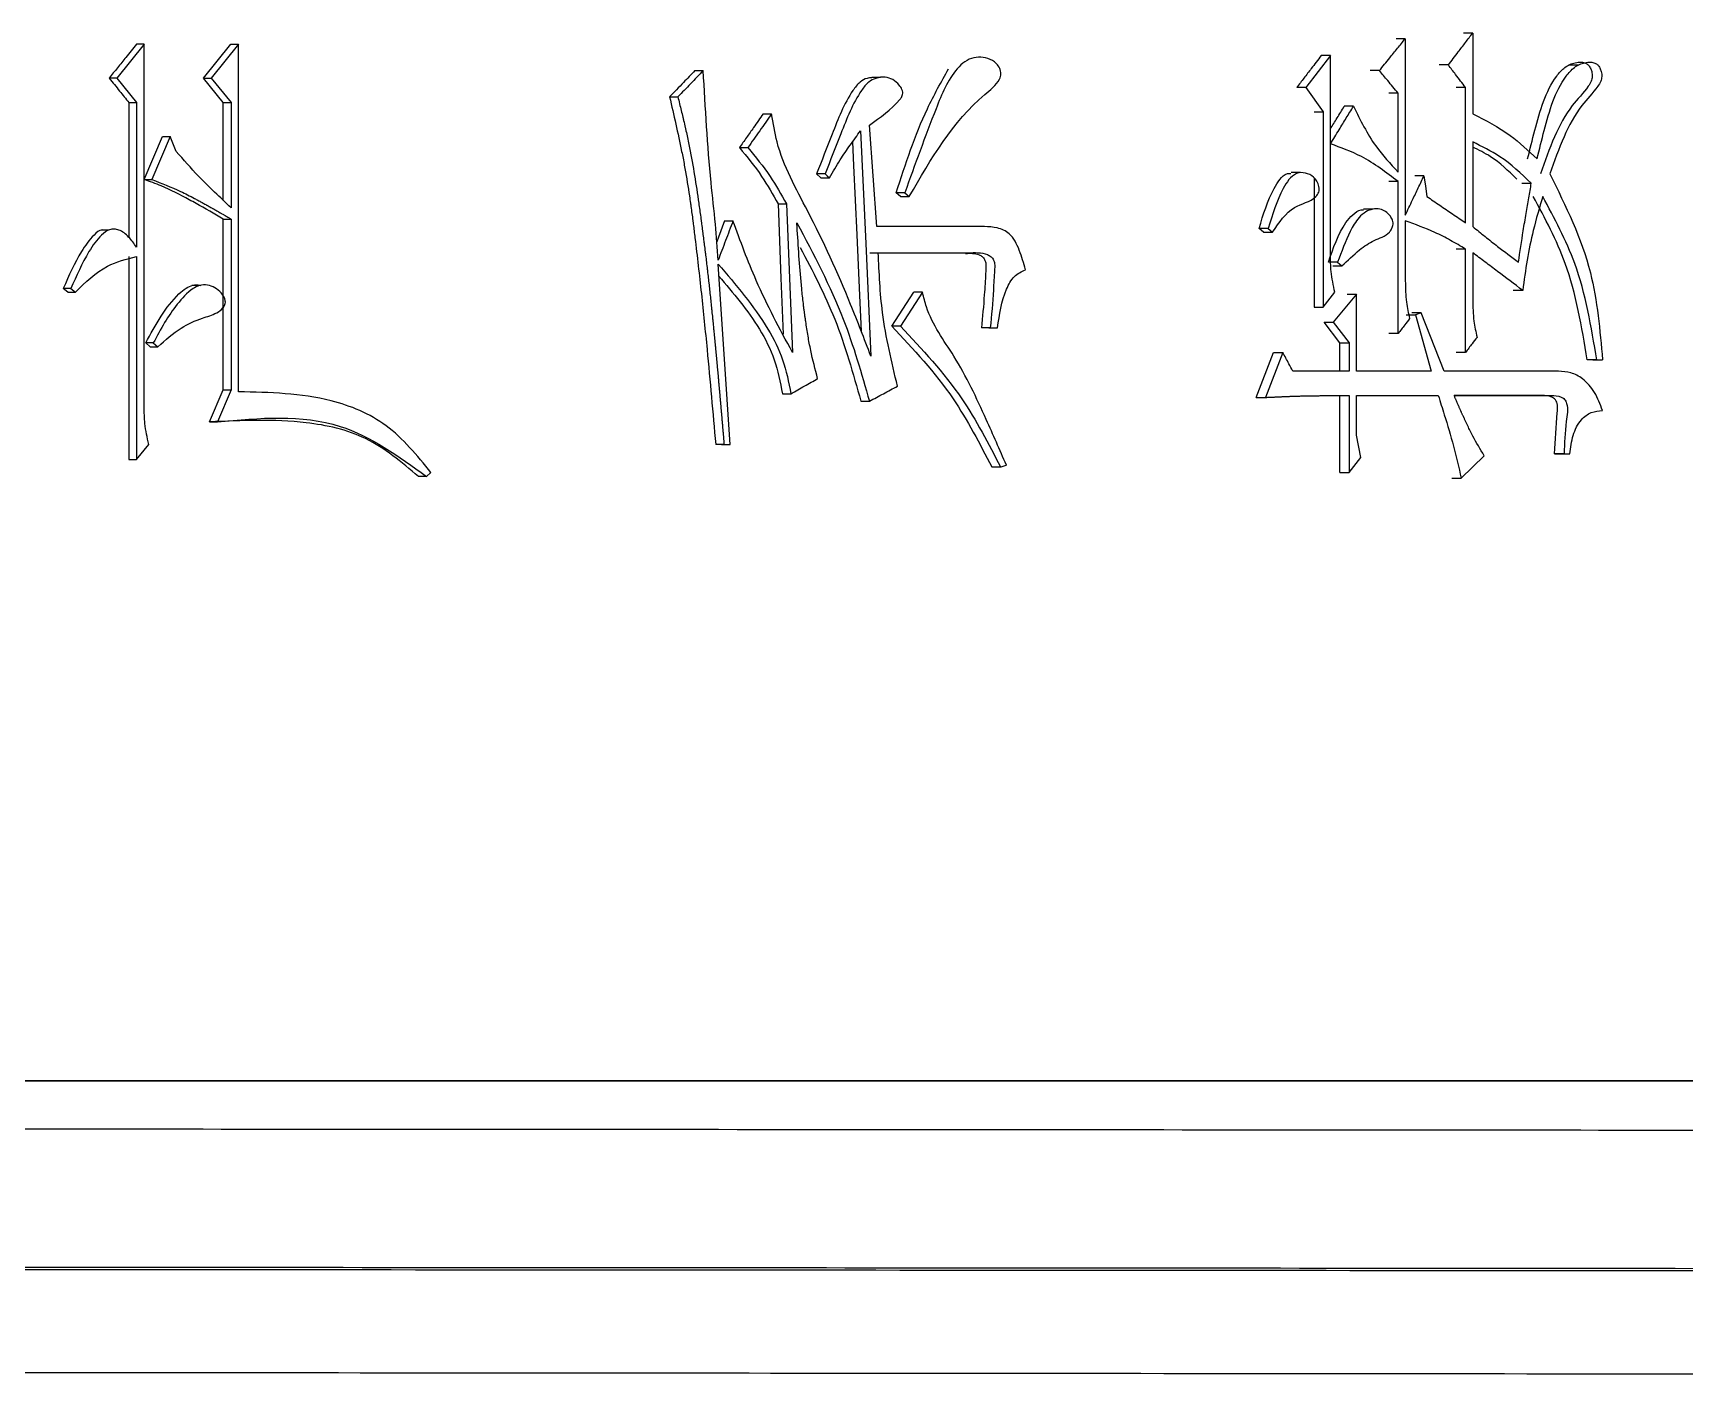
# Model space of a CAD drawing. Header units: millimetres. Extents: x 2687 to 4367, y 1046 to 2234.
# Drawn here: x 3466.43 to 3475.95, y 1370.34 to 1378.14 of the extents above; entities that cross this region are included whole.
import ezdxf

# ---------------------------------------------------------------- set-up
doc = ezdxf.new("R2010")
doc.units = ezdxf.units.MM

msp = doc.modelspace()

# ---------------------------------------------------------------- linework, layer by layer
at = {"color": 7, "linetype": 'Continuous', "lineweight": 25}
for p, q in [((3474.3343, 1378.1059), (3474.2809, 1378.1059)), ((3474.3343, 1378.1059), (3474.3343, 1377.0891)), ((3474.7226, 1378.1384), (3474.6688, 1378.1384)), ((3474.7226, 1378.1384), (3474.7226, 1377.6732)), ((3467.0702, 1378.0734), (3466.9118, 1377.8787)), ((3467.0702, 1378.0734), (3467.0262, 1378.0734)), ((3467.0702, 1375.9857), (3467.0702, 1378.0734)), ((3467.4121, 1377.8787), (3467.5697, 1378.0734)), ((3467.6143, 1378.0734), (3467.4566, 1377.8787)), ((3467.5697, 1378.0734), (3467.6143, 1378.0734)), ((3467.6144, 1376.0722), (3467.6143, 1378.0734)), ((3473.903, 1378.0086), (3473.7616, 1377.8247)), ((3473.903, 1378.0086), (3473.8501, 1378.0086)), ((3473.903, 1377.5002), (3473.903, 1378.0086)), ((3470.2422, 1377.922), (3470.2904, 1377.922)), ((3474.1852, 1377.922), (3474.132, 1377.922)), ((3474.5824, 1377.9545), (3474.5287, 1377.9545)), ((3475.3304, 1377.9533), (3475.2754, 1377.9533)), ((3466.9118, 1377.8787), (3466.868, 1377.8787)), ((3466.9118, 1377.8787), (3467.0262, 1377.7381)), ((3467.4121, 1377.8787), (3467.4566, 1377.8787)), ((3467.5259, 1377.7381), (3467.4121, 1377.8787)), ((3467.4566, 1377.8787), (3467.5705, 1377.7381)), ((3471.3115, 1377.8833), (3471.2617, 1377.8833)), ((3473.7616, 1377.8247), (3473.7089, 1377.8247)), ((3473.7616, 1377.8247), (3473.8614, 1377.6841)), ((3474.6814, 1377.8247), (3474.6276, 1377.8247)), ((3474.6814, 1377.0458), (3474.6814, 1377.8247)), ((3466.9823, 1377.7381), (3467.0262, 1377.7381)), ((3466.9823, 1377.7381), (3466.9823, 1376.9614)), ((3467.0262, 1377.7381), (3467.0262, 1376.9052)), ((3467.5259, 1377.7381), (3467.5705, 1377.7381)), ((3467.5259, 1377.1749), (3467.5259, 1377.7381)), ((3467.5705, 1377.7381), (3467.5705, 1377.1323)), ((3470.0964, 1377.7706), (3470.1444, 1377.7706)), ((3474.0359, 1377.7165), (3473.9829, 1377.7165)), ((3474.2929, 1377.7922), (3474.2396, 1377.7922)), ((3474.2929, 1377.3379), (3474.2929, 1377.7922)), ((3470.6358, 1377.6732), (3470.6844, 1377.6732)), ((3473.8086, 1377.6841), (3473.8614, 1377.6841)), ((3473.8614, 1377.6841), (3473.8614, 1376.5591)), ((3467.0702, 1377.2947), (3467.1754, 1377.5434)), ((3467.2196, 1377.5434), (3467.1141, 1377.2946)), ((3467.1754, 1377.5434), (3467.2196, 1377.5434)), ((3467.2547, 1377.4568), (3467.2196, 1377.5434)), ((3471.2902, 1377.0242), (3471.2477, 1377.6083)), ((3470.499, 1377.4785), (3470.5475, 1377.4785)), ((3473.903, 1376.8619), (3473.903, 1377.5)), ((3474.7226, 1377.511), (3474.7226, 1377.0242)), ((3470.992, 1377.3271), (3470.9429, 1377.3271)), ((3470.9685, 1377.3054), (3470.9429, 1377.3271)), ((3473.7291, 1377.3344), (3473.6761, 1377.3344)), ((3467.0702, 1377.2946), (3467.1141, 1377.2946)), ((3470.9685, 1377.3054), (3471.0176, 1377.3054)), ((3473.8086, 1377.3047), (3473.8086, 1376.5591)), ((3474.2929, 1377.2838), (3474.2396, 1377.2838)), ((3474.2929, 1376.4076), (3474.2929, 1377.2838)), ((3474.4419, 1377.3163), (3474.3884, 1377.3163)), ((3475.0059, 1377.273), (3475.0602, 1377.273)), ((3470.7212, 1377.154), (3470.77, 1377.154)), ((3470.77, 1377.154), (3470.8041, 1376.2995)), ((3471.4518, 1377.2189), (3471.4021, 1377.2189)), ((3471.4276, 1377.1973), (3471.4021, 1377.2189)), ((3471.4276, 1377.1973), (3471.4773, 1377.1973)), ((3471.4518, 1377.2189), (3471.4773, 1377.1973)), ((3467.5259, 1377.0674), (3467.5705, 1377.0674)), ((3467.5259, 1376.083), (3467.5259, 1377.0674)), ((3467.5705, 1377.0674), (3467.5706, 1376.083)), ((3470.4134, 1377.0565), (3470.4618, 1377.0565)), ((3474.1473, 1377.1237), (3474.0939, 1377.1237)), ((3474.3343, 1377.0567), (3474.3343, 1376.7105)), ((3466.8661, 1377.004), (3466.8222, 1377.004)), ((3471.9098, 1377.0242), (3471.2902, 1377.0242)), ((3473.5176, 1376.9917), (3473.4926, 1377.0134)), ((3473.5176, 1376.9917), (3473.57, 1376.9917)), ((3473.545, 1377.0134), (3473.57, 1376.9917)), ((3466.9823, 1376.851), (3466.9823, 1375.6828)), ((3467.0262, 1376.851), (3467.0262, 1375.6828)), ((3471.2493, 1376.8727), (3471.7665, 1376.8727)), ((3471.2987, 1376.8727), (3471.8167, 1376.8727)), ((3471.7665, 1376.8727), (3471.8167, 1376.8727)), ((3474.6814, 1376.8944), (3474.6276, 1376.8944)), ((3474.6814, 1376.2994), (3474.6814, 1376.8944)), ((3474.7226, 1376.8728), (3474.7226, 1376.6023)), ((3473.9165, 1376.7971), (3473.9694, 1376.7971)), ((3466.6474, 1376.6672), (3466.604, 1376.6672)), ((3466.6305, 1376.6455), (3466.604, 1376.6672)), ((3466.6474, 1376.6672), (3466.6739, 1376.6455)), ((3467.3895, 1376.6846), (3467.3446, 1376.6846)), ((3466.6305, 1376.6455), (3466.6739, 1376.6455)), ((3471.3767, 1376.4509), (3471.5038, 1376.6454)), ((3471.5536, 1376.6454), (3471.4263, 1376.4509)), ((3471.5536, 1376.6454), (3471.5038, 1376.6454)), ((3473.8614, 1376.5591), (3473.9279, 1376.6456)), ((3474.0525, 1376.6348), (3473.9196, 1376.4725)), ((3473.9995, 1376.6348), (3474.0525, 1376.6348)), ((3474.0525, 1376.1913), (3474.0525, 1376.6348)), ((3475.0109, 1376.6564), (3474.9566, 1376.6564)), ((3473.8086, 1376.5591), (3473.8614, 1376.5591)), ((3473.8668, 1376.4725), (3473.9196, 1376.4725)), ((3473.958, 1376.3535), (3473.8668, 1376.4725)), ((3473.9196, 1376.4725), (3474.011, 1376.3535)), ((3474.3388, 1376.5158), (3474.3923, 1376.5158)), ((3474.4254, 1376.5266), (3474.3719, 1376.5266)), ((3474.4254, 1376.5266), (3474.3923, 1376.5158)), ((3474.3923, 1376.5158), (3474.4832, 1376.1913)), ((3474.5576, 1376.1913), (3474.4254, 1376.5266)), ((3471.4263, 1376.4508), (3471.3767, 1376.4508)), ((3471.9437, 1376.4401), (3471.8934, 1376.4401)), ((3471.9356, 1376.4401), (3471.8934, 1376.4401)), ((3471.9356, 1376.4401), (3471.986, 1376.4401)), ((3474.2929, 1376.4076), (3474.2396, 1376.4076)), ((3467.1052, 1376.3319), (3467.0789, 1376.3535)), ((3467.1229, 1376.3535), (3467.1493, 1376.3319)), ((3473.4759, 1376.0398), (3473.5758, 1376.2994)), ((3473.6283, 1376.2994), (3473.5283, 1376.0398)), ((3473.5758, 1376.2994), (3473.6283, 1376.2994)), ((3473.958, 1376.3535), (3474.011, 1376.3535)), ((3473.958, 1376.1913), (3473.958, 1376.3535)), ((3474.011, 1376.3535), (3474.011, 1376.1913)), ((3474.6814, 1376.2994), (3474.6276, 1376.2994)), ((3474.011, 1376.1913), (3473.6867, 1376.1913)), ((3474.4832, 1376.1913), (3474.0525, 1376.1913)), ((3475.2162, 1376.1913), (3474.5576, 1376.1913)), ((3475.4374, 1376.2562), (3475.3825, 1376.2562)), ((3475.4154, 1376.2562), (3475.4702, 1376.2562)), ((3475.4374, 1376.2562), (3475.4702, 1376.2562)), ((3467.4472, 1375.8992), (3467.5259, 1376.083)), ((3467.5706, 1376.083), (3467.4917, 1375.8992)), ((3467.5259, 1376.083), (3467.5706, 1376.083)), ((3470.7468, 1376.0614), (3470.7956, 1376.0614)), ((3471.1983, 1376.0182), (3471.2477, 1376.0182)), ((3473.4759, 1376.0398), (3473.5283, 1376.0398)), ((3473.958, 1375.6071), (3473.958, 1376.0506)), ((3474.011, 1376.0506), (3474.011, 1375.6071)), ((3474.0525, 1376.0506), (3474.5245, 1376.0506)), ((3474.0525, 1375.8235), (3474.0525, 1376.0506)), ((3474.4709, 1376.0506), (3474.5245, 1376.0506)), ((3474.6154, 1376.0506), (3475.1752, 1376.0507)), ((3475.1207, 1376.0507), (3474.6154, 1376.0506)), ((3475.121, 1376.0507), (3475.1755, 1376.0507)), ((3467.4472, 1375.8992), (3467.4917, 1375.8992)), ((3474.0774, 1375.6937), (3474.0525, 1375.8235)), ((3467.0262, 1375.6828), (3467.0966, 1375.7693)), ((3470.4104, 1375.7694), (3470.3621, 1375.7694)), ((3470.3964, 1375.7694), (3470.3621, 1375.7694)), ((3470.3964, 1375.7694), (3470.4447, 1375.7694)), ((3475.249, 1375.7153), (3475.1945, 1375.7153)), ((3475.2273, 1375.7153), (3475.2818, 1375.7153)), ((3475.249, 1375.7153), (3475.2818, 1375.7153)), ((3466.9823, 1375.6828), (3467.0262, 1375.6828)), ((3471.9524, 1375.6395), (3472.0028, 1375.6396)), ((3474.011, 1375.6071), (3474.0774, 1375.6937)), ((3474.6567, 1375.5747), (3474.7886, 1375.7045)), ((3468.6963, 1375.5855), (3468.6502, 1375.5855)), ((3468.6963, 1375.5855), (3468.7223, 1375.6071)), ((3474.6029, 1375.5747), (3474.6567, 1375.5747))]:
    msp.add_line(p, q, dxfattribs=at)
at = {"color": 7, "linetype": 'Continuous', "lineweight": 25, "flags": 128}
for points in [[(3471.1966, 1377.5759), (3471.2264, 1376.927), (3471.2562, 1376.2781)], [(3471.1502, 1377.511), (3471.1564, 1377.3761), (3471.1747, 1376.9767), (3471.1907, 1376.6274), (3471.2002, 1376.4209)], [(3470.992, 1377.3271), (3471.0048, 1377.3162), (3471.0176, 1377.3054)], [(3474.4419, 1377.3163), (3474.4502, 1377.2568), (3474.4584, 1377.1973)], [(3470.7212, 1377.154), (3470.7383, 1376.7268), (3470.7511, 1376.4048)], [(3470.4134, 1377.0565), (3470.3785, 1376.9637), (3470.368, 1376.9358)], [(3473.545, 1377.0134), (3473.5252, 1377.0134), (3473.5089, 1377.0134), (3473.4926, 1377.0134)], [(3470.4447, 1375.7694), (3470.4104, 1376.2886), (3470.3761, 1376.8078)], [(3473.9445, 1376.8187), (3473.9252, 1376.8187), (3473.9084, 1376.8187), (3473.8916, 1376.8187)], [(3473.9445, 1376.8187), (3473.957, 1376.8079), (3473.9694, 1376.7971)], [(3467.1229, 1376.3535), (3467.1066, 1376.3535), (3467.0928, 1376.3535), (3467.0789, 1376.3535)], [(3467.1052, 1376.3319), (3467.1216, 1376.3319), (3467.1354, 1376.3319), (3467.1493, 1376.3319)], [(3473.958, 1375.6071), (3473.9713, 1375.6071), (3473.9845, 1375.6071), (3474.011, 1375.6071)]]:
    msp.add_lwpolyline(points, dxfattribs=at)
at = {"color": 7, "linetype": 'Continuous', "lineweight": 25}
for points, knots in [([(3474.1852, 1377.922), (3474.2049, 1377.9463), (3474.2397, 1377.9891), (3474.2894, 1378.0504), (3474.3193, 1378.0874), (3474.3343, 1378.1059)], [0, 0, 0, 0, 0.396526, 0.698263, 1, 1, 1, 1]), ([(3474.5824, 1377.9545), (3474.6014, 1377.9795), (3474.6343, 1378.0226), (3474.6811, 1378.0839), (3474.7088, 1378.1202), (3474.7226, 1378.1384)], [0, 0, 0, 0, 0.407195, 0.703597, 1, 1, 1, 1]), ([(3467.0262, 1378.0734), (3467.0059, 1378.0485), (3466.9694, 1378.0035), (3466.9167, 1377.9386), (3466.8843, 1377.8987), (3466.868, 1377.8787)], [0, 0, 0, 0, 0.384798, 0.692399, 1, 1, 1, 1]), ([(3471.4773, 1377.1973), (3471.6026, 1377.413), (3471.7494, 1377.6657), (3471.9815, 1377.8387), (3472.0035, 1377.8879), (3472.0062, 1377.9041), (3472.0041, 1377.9202), (3471.9965, 1377.9408), (3471.981, 1377.9629), (3471.949, 1377.9864), (3471.9039, 1378.0005), (3471.8483, 1378), (3471.7956, 1377.976), (3471.7069, 1377.8891), (3471.5974, 1377.623), (3471.5098, 1377.3798), (3471.4518, 1377.2189)], [0, 0, 0, 0, 0.369973, 0.433396, 0.441379, 0.448953, 0.456564, 0.46449, 0.480827, 0.49655, 0.526966, 0.55702, 0.587567, 0.618801, 0.747888, 1, 1, 1, 1]), ([(3473.8501, 1378.0086), (3473.831, 1377.9836), (3473.7979, 1377.9405), (3473.7508, 1377.8792), (3473.7229, 1377.8428), (3473.7089, 1377.8247)], [0, 0, 0, 0, 0.407433, 0.703716, 1, 1, 1, 1]), ([(3470.2422, 1377.922), (3470.2204, 1377.8993), (3470.1852, 1377.8628), (3470.1366, 1377.8123), (3470.1098, 1377.7845), (3470.0964, 1377.7706)], [0, 0, 0, 0, 0.449138, 0.724569, 1, 1, 1, 1]), ([(3470.2904, 1377.922), (3470.266, 1377.8968), (3470.2174, 1377.8463), (3470.1687, 1377.7958), (3470.1444, 1377.7706)], [0, 0, 0, 0, 0.5, 1, 1, 1, 1]), ([(3470.3761, 1376.8295), (3470.3713, 1376.8987), (3470.3608, 1377.0483), (3470.3193, 1377.411), (3470.3025, 1377.7068), (3470.2904, 1377.922)], [0, 0, 0, 0, 0.189811, 0.410522, 1, 1, 1, 1]), ([(3471.4021, 1377.2189), (3471.4556, 1377.384), (3471.5363, 1377.6337), (3471.6612, 1377.8569), (3471.7035, 1377.9325)], [0, 0, 0, 0, 0.6614, 1, 1, 1, 1]), ([(3474.2929, 1377.7922), (3474.283, 1377.8043), (3474.263, 1377.8283), (3474.2271, 1377.8716), (3474.2012, 1377.9028), (3474.1852, 1377.922)], [0, 0, 0, 0, 0.277776, 0.555554, 1, 1, 1, 1]), ([(3474.6814, 1377.8247), (3474.6719, 1377.8372), (3474.6528, 1377.8621), (3474.6198, 1377.9054), (3474.5963, 1377.9362), (3474.5824, 1377.9545)], [0, 0, 0, 0, 0.2884326, 0.5768652, 1, 1, 1, 1]), ([(3475.0387, 1377.4136), (3475.0523, 1377.4682), (3475.0934, 1377.633), (3475.1491, 1377.8283), (3475.2518, 1377.9447), (3475.3038, 1377.9673), (3475.3445, 1377.9726), (3475.3703, 1377.9677), (3475.3884, 1377.9557), (3475.401, 1377.9381), (3475.4096, 1377.9153), (3475.4126, 1377.8882), (3475.4062, 1377.8578), (3475.3673, 1377.7997), (3475.2793, 1377.7126), (3475.1872, 1377.538), (3475.138, 1377.3993), (3475.1124, 1377.327)], [0, 0, 0, 0, 0.113914, 0.343514, 0.39365, 0.444093, 0.471622, 0.490424, 0.505143, 0.519852, 0.535775, 0.554403, 0.572991, 0.596467, 0.700314, 0.843728, 1, 1, 1, 1]), ([(3475.0931, 1377.4136), (3475.1067, 1377.4682), (3475.1479, 1377.633), (3475.2037, 1377.8283), (3475.3064, 1377.9447), (3475.3585, 1377.9673), (3475.3993, 1377.9726), (3475.4251, 1377.9676), (3475.4433, 1377.9557), (3475.4559, 1377.938), (3475.4645, 1377.9152), (3475.4675, 1377.8882), (3475.461, 1377.8577), (3475.422, 1377.7996), (3475.334, 1377.7125), (3475.2418, 1377.5379), (3475.1925, 1377.3993), (3475.1669, 1377.327)], [0, 0, 0, 0, 0.113866, 0.34337, 0.39359, 0.444116, 0.471653, 0.490478, 0.50521, 0.519932, 0.535866, 0.554481, 0.573032, 0.596509, 0.70042, 0.843829, 1, 1, 1, 1]), ([(3466.868, 1377.8787), (3466.8782, 1377.8662), (3466.8985, 1377.8413), (3466.9366, 1377.7944), (3466.9645, 1377.76), (3466.9823, 1377.7381)], [0, 0, 0, 0, 0.266401, 0.532803, 1, 1, 1, 1]), ([(3471.262, 1377.8807), (3471.2526, 1377.8802), (3471.2285, 1377.879), (3471.1882, 1377.8551), (3471.109, 1377.7533), (3471.0373, 1377.5658), (3470.9729, 1377.403), (3470.9429, 1377.3271)], [0, 0, 0, 0, 0.046767, 0.120081, 0.219008, 0.636057, 1, 1, 1, 1]), ([(3471.2477, 1377.6083), (3471.3098, 1377.6523), (3471.3771, 1377.6999), (3471.4341, 1377.7695), (3471.4398, 1377.7845), (3471.4403, 1377.7994), (3471.4339, 1377.8187), (3471.4158, 1377.8452), (3471.384, 1377.8734), (3471.3356, 1377.8874), (3471.2868, 1377.8818), (3471.2378, 1377.8562), (3471.1591, 1377.7535), (3471.087, 1377.5673), (3471.0225, 1377.4041), (3470.992, 1377.3271)], [0, 0, 0, 0, 0.213502, 0.231462, 0.243028, 0.25469, 0.268683, 0.294821, 0.340397, 0.384399, 0.438731, 0.48193, 0.539954, 0.7829, 1, 1, 1, 1]), ([(3470.0964, 1377.7706), (3470.1085, 1377.7184), (3470.1327, 1377.6141), (3470.1612, 1377.4832), (3470.1869, 1377.3515), (3470.2013, 1377.2654), (3470.2121, 1377.1923), (3470.2159, 1377.1656), (3470.2206, 1377.1323), (3470.2251, 1377.099), (3470.2294, 1377.0657), (3470.2354, 1377.019), (3470.2462, 1376.9322), (3470.262, 1376.7985), (3470.2858, 1376.5845), (3470.3203, 1376.2415), (3470.346, 1375.9518), (3470.3621, 1375.7694)], [0, 0, 0, 0, 0.079845, 0.159695, 0.199619, 0.27948, 0.28946, 0.309422, 0.319402, 0.339364, 0.359325, 0.369306, 0.409228, 0.489074, 0.56892, 0.728614, 1, 1, 1, 1]), ([(3470.1444, 1377.7706), (3470.1508, 1377.7446), (3470.1604, 1377.7056), (3470.1713, 1377.6601), (3470.179, 1377.6276), (3470.1851, 1377.6015), (3470.1955, 1377.5558), (3470.2251, 1377.4182), (3470.2483, 1377.272), (3470.2674, 1377.1388), (3470.2729, 1377.0989), (3470.2775, 1377.0656), (3470.282, 1377.0322), (3470.2855, 1377.0056), (3470.2898, 1376.9722), (3470.2932, 1376.9455), (3470.2974, 1376.9122), (3470.3007, 1376.8855), (3470.3048, 1376.8521), (3470.3088, 1376.8187), (3470.3127, 1376.7852), (3470.3166, 1376.7518), (3470.3196, 1376.7251), (3470.3233, 1376.6916), (3470.3263, 1376.6649), (3470.3299, 1376.6314), (3470.3335, 1376.5979), (3470.3371, 1376.5645), (3470.3405, 1376.531), (3470.3433, 1376.5042), (3470.3467, 1376.4707), (3470.3493, 1376.4439), (3470.3527, 1376.4104), (3470.3559, 1376.3769), (3470.3591, 1376.3434), (3470.3623, 1376.3099), (3470.3649, 1376.2831), (3470.368, 1376.2495), (3470.3705, 1376.2227), (3470.3736, 1376.1892), (3470.376, 1376.1624), (3470.3781, 1376.1389), (3470.3796, 1376.1221), (3470.3811, 1376.1053), (3470.3826, 1376.0886), (3470.3841, 1376.0718), (3470.3853, 1376.0584), (3470.3868, 1376.0416), (3470.388, 1376.0282), (3470.3894, 1376.0114), (3470.3909, 1375.9947), (3470.3924, 1375.9779), (3470.3939, 1375.9611), (3470.395, 1375.9477), (3470.3965, 1375.9309), (3470.3976, 1375.9175), (3470.3988, 1375.9041), (3470.3997, 1375.894), (3470.4006, 1375.8839), (3470.4013, 1375.8756), (3470.402, 1375.8672), (3470.4027, 1375.8588), (3470.4035, 1375.8504), (3470.4042, 1375.842), (3470.4048, 1375.8353), (3470.4055, 1375.8269), (3470.4061, 1375.8202), (3470.4068, 1375.8118), (3470.4075, 1375.8034), (3470.4082, 1375.795), (3470.4089, 1375.7868), (3470.4096, 1375.7788), (3470.4102, 1375.7725), (3470.4104, 1375.7694)], [0, 0, 0, 0, 0.039919, 0.059879, 0.069858, 0.089818, 0.099798, 0.139719, 0.299508, 0.319468, 0.339427, 0.359387, 0.369367, 0.389326, 0.399306, 0.419265, 0.429245, 0.449205, 0.459184, 0.479144, 0.499103, 0.509083, 0.529043, 0.539022, 0.558982, 0.568962, 0.588921, 0.608881, 0.61886, 0.63882, 0.648799, 0.668759, 0.678739, 0.698698, 0.718658, 0.728637, 0.748597, 0.758577, 0.778536, 0.788516, 0.808475, 0.818455, 0.823445, 0.833425, 0.843404, 0.848394, 0.858374, 0.863364, 0.873344, 0.878333, 0.888313, 0.898293, 0.903283, 0.913263, 0.918252, 0.928232, 0.933222, 0.938212, 0.943202, 0.948192, 0.950687, 0.955676, 0.960666, 0.963161, 0.968151, 0.970646, 0.975636, 0.978131, 0.983121, 0.988111, 0.990605, 0.995303, 1, 1, 1, 1]), ([(3473.9029, 1377.5001), (3473.9197, 1377.5273), (3473.9503, 1377.5771), (3473.9946, 1377.6492), (3474.0221, 1377.6941), (3474.0359, 1377.7165)], [0, 0, 0, 0, 0.377948, 0.688974, 1, 1, 1, 1]), ([(3473.903, 1377.5863), (3473.9159, 1377.6073), (3473.9425, 1377.6507), (3473.9691, 1377.6941), (3473.9829, 1377.7165)], [0, 0, 0, 0, 0.483308, 1, 1, 1, 1]), ([(3474.0359, 1377.7165), (3474.0753, 1377.637), (3474.1455, 1377.4956), (3474.248, 1377.3859), (3474.2929, 1377.3379)], [0, 0, 0, 0, 0.562196, 1, 1, 1, 1]), ([(3470.6358, 1377.6732), (3470.6173, 1377.6469), (3470.5853, 1377.6014), (3470.5398, 1377.5365), (3470.5126, 1377.4978), (3470.499, 1377.4785)], [0, 0, 0, 0, 0.404436, 0.702218, 1, 1, 1, 1]), ([(3470.6844, 1377.6732), (3470.6616, 1377.6407), (3470.616, 1377.5758), (3470.5703, 1377.5109), (3470.5475, 1377.4785)], [0, 0, 0, 0, 0.5, 1, 1, 1, 1]), ([(3471.2562, 1376.2781), (3471.2179, 1376.3777), (3471.1085, 1376.6628), (3470.9233, 1377.0688), (3470.7255, 1377.4171), (3470.6931, 1377.6189), (3470.6844, 1377.6732)], [0, 0, 0, 0, 0.2109888, 0.6039309, 0.8934821, 1, 1, 1, 1]), ([(3474.7226, 1377.6732), (3474.7968, 1377.6356), (3474.93, 1377.5681), (3475.0429, 1377.4611), (3475.093, 1377.4136)], [0, 0, 0, 0, 0.556253, 1, 1, 1, 1]), ([(3471.0176, 1377.3054), (3471.0376, 1377.3401), (3471.075, 1377.4047), (3471.137, 1377.4929), (3471.1767, 1377.5482), (3471.1966, 1377.5759)], [0, 0, 0, 0, 0.3670274, 0.6834212, 1, 1, 1, 1]), ([(3467.5705, 1377.1323), (3467.539, 1377.1623), (3467.4759, 1377.2222), (3467.3682, 1377.3276), (3467.2969, 1377.4088), (3467.2547, 1377.4568)], [0, 0, 0, 0, 0.28957, 0.579171, 1, 1, 1, 1]), ([(3470.499, 1377.4785), (3470.5433, 1377.4249), (3470.6262, 1377.3246), (3470.691, 1377.2082), (3470.7212, 1377.154)], [0, 0, 0, 0, 0.534152, 1, 1, 1, 1]), ([(3470.5475, 1377.4785), (3470.5919, 1377.4249), (3470.6748, 1377.3246), (3470.7397, 1377.2082), (3470.77, 1377.154)], [0, 0, 0, 0, 0.534115, 1, 1, 1, 1]), ([(3474.2929, 1377.2838), (3474.2241, 1377.336), (3474.1022, 1377.4285), (3473.9634, 1377.4783), (3473.903, 1377.5)], [0, 0, 0, 0, 0.564258, 1, 1, 1, 1]), ([(3475.0602, 1377.273), (3475.0019, 1377.3283), (3474.8986, 1377.4263), (3474.7761, 1377.4853), (3474.7226, 1377.511)], [0, 0, 0, 0, 0.563785, 1, 1, 1, 1]), ([(3474.977, 1377.2975), (3474.9283, 1377.3443), (3474.8502, 1377.4194), (3474.7575, 1377.4648), (3474.7226, 1377.4819)], [0, 0, 0, 0, 0.623667, 1, 1, 1, 1]), ([(3473.4926, 1377.0134), (3473.5167, 1377.0936), (3473.547, 1377.1942), (3473.609, 1377.2946), (3473.6441, 1377.3308), (3473.6689, 1377.3304), (3473.6758, 1377.3302)], [0, 0, 0, 0, 0.6257746, 0.7857745, 0.9395829, 1, 1, 1, 1]), ([(3473.57, 1376.9917), (3473.6074, 1377.0476), (3473.6735, 1377.1464), (3473.7902, 1377.1648), (3473.8293, 1377.2087), (3473.8365, 1377.2222), (3473.8391, 1377.2381), (3473.8368, 1377.26), (3473.8268, 1377.2855), (3473.8009, 1377.3156), (3473.76, 1377.3365), (3473.7055, 1377.3348), (3473.6614, 1377.2958), (3473.5996, 1377.1928), (3473.5692, 1377.0929), (3473.545, 1377.0134)], [0, 0, 0, 0, 0.207477, 0.366822, 0.383118, 0.39879, 0.41441, 0.430881, 0.46509, 0.497024, 0.558703, 0.619218, 0.681584, 0.746434, 1, 1, 1, 1]), ([(3475.1668, 1377.327), (3475.2583, 1377.1425), (3475.4232, 1376.8099), (3475.4557, 1376.4267), (3475.4702, 1376.2562)], [0, 0, 0, 0, 0.554855, 1, 1, 1, 1]), ([(3467.5259, 1377.0674), (3467.4739, 1377.0976), (3467.4089, 1377.1354), (3467.2902, 1377.1997), (3467.1925, 1377.2519), (3467.1032, 1377.283), (3467.0701, 1377.2946)], [0, 0, 0, 0, 0.3520687, 0.4400852, 0.7922934, 1, 1, 1, 1]), ([(3467.1141, 1377.2946), (3467.17, 1377.2733), (3467.2537, 1377.2415), (3467.337, 1377.1979), (3467.3701, 1377.1804), (3467.3833, 1377.1733), (3467.3965, 1377.1662), (3467.4081, 1377.1599), (3467.4163, 1377.1554), (3467.4228, 1377.1517), (3467.4294, 1377.1481), (3467.436, 1377.1444), (3467.4425, 1377.1408), (3467.4507, 1377.1362), (3467.4572, 1377.1325), (3467.4638, 1377.1288), (3467.4703, 1377.1251), (3467.4769, 1377.1214), (3467.485, 1377.1167), (3467.4915, 1377.113), (3467.4997, 1377.1083), (3467.5062, 1377.1046), (3467.5127, 1377.1009), (3467.5192, 1377.0971), (3467.5257, 1377.0934), (3467.5339, 1377.0887), (3467.5404, 1377.0849), (3467.5485, 1377.0802), (3467.555, 1377.0764), (3467.5629, 1377.0719), (3467.5675, 1377.0692), (3467.5705, 1377.0674)], [0, 0, 0, 0, 0.353012, 0.528911, 0.550896, 0.572881, 0.61685, 0.638835, 0.649827, 0.671812, 0.682805, 0.693797, 0.715782, 0.726774, 0.748759, 0.759751, 0.770744, 0.792728, 0.803721, 0.825706, 0.836698, 0.858683, 0.869675, 0.880667, 0.902652, 0.913645, 0.935629, 0.946622, 0.968606, 0.979599, 1, 1, 1, 1]), ([(3474.3343, 1377.0891), (3474.3482, 1377.1185), (3474.3731, 1377.171), (3474.409, 1377.2467), (3474.4309, 1377.2931), (3474.4419, 1377.3163)], [0, 0, 0, 0, 0.387874, 0.693937, 1, 1, 1, 1]), ([(3474.9862, 1376.8187), (3474.9951, 1376.8791), (3475.009, 1376.9728), (3475.0299, 1377.0962), (3475.0454, 1377.1873), (3475.0554, 1377.2452), (3475.0602, 1377.273)], [0, 0, 0, 0, 0.397437, 0.617017, 0.815711, 1, 1, 1, 1]), ([(3474.4584, 1377.1973), (3474.4831, 1377.1805), (3474.5326, 1377.1469), (3474.6069, 1377.0965), (3474.6566, 1377.0627), (3474.6814, 1377.0458)], [0, 0, 0, 0, 0.331513, 0.665756, 1, 1, 1, 1]), ([(3475.1259, 1377.1972), (3475.1068, 1377.1325), (3475.0713, 1377.0123), (3475.0345, 1376.8309), (3475.0187, 1376.7147), (3475.0109, 1376.6564)], [0, 0, 0, 0, 0.368096, 0.683267, 1, 1, 1, 1]), ([(3475.3825, 1376.2562), (3475.3508, 1376.4466), (3475.2946, 1376.7837), (3475.1391, 1377.0718), (3475.0714, 1377.1972)], [0, 0, 0, 0, 0.56483, 1, 1, 1, 1]), ([(3475.4374, 1376.2562), (3475.4056, 1376.4466), (3475.3493, 1376.7837), (3475.1936, 1377.0718), (3475.1259, 1377.1972)], [0, 0, 0, 0, 0.564773, 1, 1, 1, 1]), ([(3470.4618, 1377.0565), (3470.4475, 1377.0187), (3470.419, 1376.943), (3470.3904, 1376.8673), (3470.3761, 1376.8295)], [0, 0, 0, 0, 0.5, 1, 1, 1, 1]), ([(3470.8041, 1376.2995), (3470.7312, 1376.4352), (3470.6007, 1376.6779), (3470.5043, 1376.9406), (3470.4618, 1377.0565)], [0, 0, 0, 0, 0.558985, 1, 1, 1, 1]), ([(3470.8298, 1377.0458), (3470.9261, 1376.8643), (3471.0988, 1376.5391), (3471.2021, 1376.1778), (3471.2477, 1376.0182)], [0, 0, 0, 0, 0.558287, 1, 1, 1, 1]), ([(3470.9493, 1376.148), (3470.9353, 1376.2021), (3470.9143, 1376.2832), (3470.8936, 1376.3936), (3470.8844, 1376.4526), (3470.8793, 1376.4873), (3470.8781, 1376.496), (3470.8769, 1376.5047), (3470.8756, 1376.5134), (3470.8742, 1376.5239), (3470.8728, 1376.5343), (3470.8715, 1376.5448), (3470.8704, 1376.5535), (3470.8689, 1376.5657), (3470.8645, 1376.6024), (3470.8485, 1376.7493), (3470.8384, 1376.9044), (3470.8307, 1377.0314), (3470.8298, 1377.0458)], [0, 0, 0, 0, 0.185843, 0.278745, 0.371654, 0.383266, 0.394877, 0.400683, 0.412294, 0.423905, 0.435517, 0.447128, 0.458739, 0.464545, 0.487768, 0.580663, 0.952366, 1, 1, 1, 1]), ([(3473.8916, 1376.8187), (3473.9193, 1376.8997), (3473.9539, 1377.0013), (3474.0292, 1377.094), (3474.0666, 1377.12), (3474.0892, 1377.121), (3474.094, 1377.1212)], [0, 0, 0, 0, 0.639268, 0.801158, 0.95821, 1, 1, 1, 1]), ([(3473.9694, 1376.7971), (3474.0026, 1376.829), (3474.0608, 1376.885), (3474.1528, 1376.9488), (3474.2258, 1376.9683), (3474.2555, 1377.0086), (3474.2631, 1377.0272), (3474.2646, 1377.0457), (3474.2601, 1377.0647), (3474.2465, 1377.0883), (3474.2222, 1377.1123), (3474.1863, 1377.1273), (3474.1463, 1377.1259), (3474.1043, 1377.11), (3474.0565, 1377.069), (3474.0001, 1376.9696), (3473.9668, 1376.879), (3473.9445, 1376.8187)], [0, 0, 0, 0, 0.148754, 0.260728, 0.372296, 0.394322, 0.416456, 0.432197, 0.447933, 0.473769, 0.515229, 0.556405, 0.603707, 0.651901, 0.70837, 0.805731, 1, 1, 1, 1]), ([(3474.6814, 1376.8944), (3474.6525, 1376.9114), (3474.5946, 1376.9453), (3474.4804, 1377.0046), (3474.3918, 1377.0361), (3474.3343, 1377.0567)], [0, 0, 0, 0, 0.2594794, 0.5190273, 1, 1, 1, 1]), ([(3466.8305, 1377.0062), (3466.8296, 1377.0061), (3466.8107, 1377.0038), (3466.7638, 1376.9609), (3466.685, 1376.8515), (3466.6362, 1376.7404), (3466.604, 1376.6672)], [0, 0, 0, 0, 0.007364, 0.146944, 0.437347, 1, 1, 1, 1]), ([(3467.0262, 1376.9052), (3467.0119, 1376.9254), (3466.9838, 1376.9651), (3466.9379, 1377.0019), (3466.898, 1377.011), (3466.8617, 1377.0062), (3466.807, 1376.9637), (3466.7288, 1376.8497), (3466.6798, 1376.7397), (3466.6474, 1376.6672)], [0, 0, 0, 0, 0.120818, 0.238007, 0.284295, 0.33086, 0.424999, 0.620775, 1, 1, 1, 1]), ([(3472.1466, 1376.7754), (3472.136, 1376.8129), (3472.1152, 1376.8869), (3472.0658, 1376.9847), (3471.9843, 1377.0204), (3471.9346, 1377.0229), (3471.9098, 1377.0242)], [0, 0, 0, 0, 0.292586, 0.576009, 0.788989, 1, 1, 1, 1]), ([(3474.7226, 1377.0242), (3474.7464, 1377.005), (3474.7939, 1376.9665), (3474.8815, 1376.8974), (3474.946, 1376.8489), (3474.9862, 1376.8187)], [0, 0, 0, 0, 0.273449, 0.546904, 1, 1, 1, 1]), ([(3466.6739, 1376.6455), (3466.7322, 1376.7026), (3466.8352, 1376.8035), (3466.9684, 1376.8367), (3467.0262, 1376.851)], [0, 0, 0, 0, 0.565391, 1, 1, 1, 1]), ([(3470.8497, 1376.9028), (3470.9204, 1376.7676), (3471.0666, 1376.4883), (3471.1535, 1376.1782), (3471.1983, 1376.0182)], [0, 0, 0, 0, 0.4841503, 1, 1, 1, 1]), ([(3471.4093, 1376.1047), (3471.3756, 1376.2451), (3471.315, 1376.4968), (3471.3037, 1376.7574), (3471.2987, 1376.8727)], [0, 0, 0, 0, 0.5575045, 1, 1, 1, 1]), ([(3471.8017, 1376.8692), (3471.8283, 1376.8703), (3471.8618, 1376.8717), (3471.8981, 1376.852), (3471.9112, 1376.8351), (3471.9194, 1376.8128), (3471.9191, 1376.7859), (3471.9153, 1376.7249), (3471.9087, 1376.6088), (3471.8991, 1376.5037), (3471.8934, 1376.4401)], [0, 0, 0, 0, 0.169449, 0.212676, 0.256423, 0.294115, 0.346559, 0.405106, 0.639507, 1, 1, 1, 1]), ([(3471.8167, 1376.8727), (3471.8544, 1376.8745), (3471.9, 1376.8766), (3471.9492, 1376.8521), (3471.9649, 1376.8302), (3471.9708, 1376.8021), (3471.9657, 1376.7447), (3471.9614, 1376.6238), (3471.9507, 1376.5129), (3471.9437, 1376.4401)], [0, 0, 0, 0, 0.223755, 0.270136, 0.317505, 0.366522, 0.417299, 0.617412, 1, 1, 1, 1]), ([(3473.9279, 1376.6456), (3473.9197, 1376.6854), (3473.9049, 1376.7565), (3473.9036, 1376.8297), (3473.903, 1376.8619)], [0, 0, 0, 0, 0.558836, 1, 1, 1, 1]), ([(3475.0109, 1376.6564), (3474.9625, 1376.6928), (3474.8903, 1376.747), (3474.7942, 1376.8191), (3474.7465, 1376.8549), (3474.7226, 1376.8728)], [0, 0, 0, 0, 0.503826, 0.751913, 1, 1, 1, 1]), ([(3470.3761, 1376.8078), (3470.4783, 1376.6889), (3470.6216, 1376.5221), (3470.7565, 1376.2598), (3470.7825, 1376.1278), (3470.7956, 1376.0614)], [0, 0, 0, 0, 0.552374, 0.77511, 1, 1, 1, 1]), ([(3471.986, 1376.4401), (3471.9969, 1376.5166), (3472.0121, 1376.6225), (3472.0768, 1376.7416), (3472.1237, 1376.7643), (3472.1466, 1376.7754)], [0, 0, 0, 0, 0.572733, 0.791395, 1, 1, 1, 1]), ([(3467.0789, 1376.3535), (3467.1072, 1376.406), (3467.1619, 1376.5077), (3467.2428, 1376.613), (3467.308, 1376.6697), (3467.3492, 1376.6881), (3467.3793, 1376.6905), (3467.394, 1376.6854), (3467.3957, 1376.6848)], [0, 0, 0, 0, 0.3605772, 0.6979121, 0.8106017, 0.8991884, 0.9881208, 1, 1, 1, 1]), ([(3467.1493, 1376.3319), (3467.1925, 1376.3704), (3467.2706, 1376.4402), (3467.3907, 1376.4943), (3467.4761, 1376.5175), (3467.5182, 1376.5466), (3467.5332, 1376.5671), (3467.5382, 1376.5809), (3467.5382, 1376.5967), (3467.5311, 1376.6183), (3467.5118, 1376.6464), (3467.4791, 1376.6744), (3467.4351, 1376.6892), (3467.39, 1376.6885), (3467.3264, 1376.6541), (3467.2593, 1376.5785), (3467.1854, 1376.471), (3467.144, 1376.3931), (3467.1229, 1376.3535)], [0, 0, 0, 0, 0.156027, 0.282026, 0.363634, 0.404884, 0.41922, 0.430594, 0.442017, 0.458331, 0.488158, 0.530974, 0.573109, 0.616801, 0.655305, 0.770242, 0.882988, 1, 1, 1, 1]), ([(3470.3807, 1376.7386), (3470.4636, 1376.6413), (3470.5875, 1376.496), (3470.7076, 1376.2596), (3470.7337, 1376.1277), (3470.7468, 1376.0614)], [0, 0, 0, 0, 0.501488, 0.749519, 1, 1, 1, 1]), ([(3474.3343, 1376.7105), (3474.3353, 1376.6694), (3474.3371, 1376.5962), (3474.3524, 1376.5253), (3474.3592, 1376.4942)], [0, 0, 0, 0, 0.5610721, 1, 1, 1, 1]), ([(3472.0367, 1375.6504), (3471.9984, 1375.7379), (3471.9048, 1375.9513), (3471.7602, 1376.2598), (3471.5932, 1376.4793), (3471.5604, 1376.6168), (3471.5536, 1376.6454)], [0, 0, 0, 0, 0.257127, 0.627551, 0.922763, 1, 1, 1, 1]), ([(3474.7226, 1376.6023), (3474.7236, 1376.5612), (3474.7254, 1376.488), (3474.7407, 1376.4171), (3474.7474, 1376.386)], [0, 0, 0, 0, 0.561072, 1, 1, 1, 1]), ([(3474.3592, 1376.4942), (3474.3497, 1376.4818), (3474.334, 1376.4612), (3474.3119, 1376.4324), (3474.2993, 1376.4159), (3474.2929, 1376.4076)], [0, 0, 0, 0, 0.428361, 0.714181, 1, 1, 1, 1]), ([(3471.3767, 1376.4508), (3471.5013, 1376.3176), (3471.7261, 1376.0773), (3471.8827, 1375.7745), (3471.9525, 1375.6395)], [0, 0, 0, 0, 0.554524, 1, 1, 1, 1]), ([(3471.4263, 1376.4508), (3471.5511, 1376.3176), (3471.7762, 1376.0774), (3471.933, 1375.7745), (3472.0028, 1375.6395)], [0, 0, 0, 0, 0.554583, 1, 1, 1, 1]), ([(3471.9437, 1376.4401), (3471.9485, 1376.4401), (3471.9564, 1376.4401), (3471.9674, 1376.4401), (3471.9767, 1376.4401), (3471.9829, 1376.4401), (3471.986, 1376.4401)], [0, 0, 0, 0, 0.34, 0.56, 0.78, 1, 1, 1, 1]), ([(3474.7474, 1376.386), (3474.738, 1376.3736), (3474.7223, 1376.353), (3474.7003, 1376.3242), (3474.6877, 1376.3077), (3474.6814, 1376.2994)], [0, 0, 0, 0, 0.428361, 0.714181, 1, 1, 1, 1]), ([(3473.6867, 1376.1913), (3473.6791, 1376.2053), (3473.6656, 1376.2304), (3473.6461, 1376.2665), (3473.6343, 1376.2885), (3473.6283, 1376.2994)], [0, 0, 0, 0, 0.39045, 0.695224, 1, 1, 1, 1]), ([(3475.4703, 1375.9641), (3475.4567, 1376.0002), (3475.43, 1376.0713), (3475.3638, 1376.1467), (3475.289, 1376.1864), (3475.2404, 1376.1896), (3475.2162, 1376.1913)], [0, 0, 0, 0, 0.291064, 0.572494, 0.787521, 1, 1, 1, 1]), ([(3470.7956, 1376.0614), (3470.8088, 1376.0689), (3470.8352, 1376.0837), (3470.8864, 1376.1125), (3470.9245, 1376.134), (3470.9493, 1376.148)], [0, 0, 0, 0, 0.257188, 0.514375, 1, 1, 1, 1]), ([(3468.7223, 1375.6071), (3468.6418, 1375.7059), (3468.4836, 1375.9001), (3468.0868, 1376.0625), (3467.7933, 1376.0685), (3467.6144, 1376.0722)], [0, 0, 0, 0, 0.287817, 0.565935, 1, 1, 1, 1]), ([(3473.5283, 1376.0398), (3473.5314, 1376.04), (3473.5376, 1376.0403), (3473.5468, 1376.0407), (3473.5561, 1376.0412), (3473.5638, 1376.0416), (3473.5715, 1376.0419), (3473.5777, 1376.0422), (3473.5854, 1376.0426), (3473.5931, 1376.043), (3473.6024, 1376.0434), (3473.6101, 1376.0438), (3473.6178, 1376.0441), (3473.624, 1376.0444), (3473.6317, 1376.0447), (3473.6379, 1376.045), (3473.6456, 1376.0453), (3473.6533, 1376.0456), (3473.6626, 1376.046), (3473.6703, 1376.0463), (3473.678, 1376.0466), (3473.6842, 1376.0468), (3473.6919, 1376.047), (3473.6996, 1376.0473), (3473.7074, 1376.0475), (3473.7151, 1376.0478), (3473.7228, 1376.048), (3473.7305, 1376.0482), (3473.7382, 1376.0484), (3473.7444, 1376.0485), (3473.7521, 1376.0487), (3473.7598, 1376.0489), (3473.7675, 1376.049), (3473.7752, 1376.0492), (3473.7829, 1376.0493), (3473.7907, 1376.0494), (3473.7984, 1376.0496), (3473.8045, 1376.0497), (3473.8122, 1376.0498), (3473.82, 1376.0499), (3473.8277, 1376.0499), (3473.8354, 1376.05), (3473.8431, 1376.0501), (3473.8508, 1376.0502), (3473.8585, 1376.0502), (3473.8662, 1376.0503), (3473.8739, 1376.0503), (3473.8816, 1376.0504), (3473.8878, 1376.0504), (3473.8955, 1376.0505), (3473.9032, 1376.0505), (3473.9109, 1376.0505), (3473.9186, 1376.0505), (3473.9263, 1376.0506), (3473.934, 1376.0506), (3473.9417, 1376.0506), (3473.9478, 1376.0506), (3473.9555, 1376.0506), (3473.9632, 1376.0506), (3473.9709, 1376.0506), (3473.9786, 1376.0506), (3473.9863, 1376.0506), (3473.994, 1376.0506), (3474.0023, 1376.0506), (3474.0074, 1376.0506), (3474.011, 1376.0506)], [0, 0, 0, 0, 0.019168, 0.038335, 0.057502, 0.07667, 0.086254, 0.105421, 0.115005, 0.134172, 0.15334, 0.172507, 0.182091, 0.201259, 0.210842, 0.23001, 0.239594, 0.258761, 0.277929, 0.297096, 0.30668, 0.325847, 0.335431, 0.354599, 0.373766, 0.38335, 0.402517, 0.421685, 0.431268, 0.450436, 0.46002, 0.479187, 0.498355, 0.507938, 0.527106, 0.546273, 0.555857, 0.575025, 0.584608, 0.603776, 0.622943, 0.632527, 0.651695, 0.670862, 0.680446, 0.699613, 0.718781, 0.728365, 0.747532, 0.757116, 0.776283, 0.795451, 0.805034, 0.824202, 0.843369, 0.852953, 0.872121, 0.881704, 0.900872, 0.920039, 0.929623, 0.948791, 0.967958, 0.977542, 1, 1, 1, 1]), ([(3474.5245, 1376.0506), (3474.5361, 1376.0139), (3474.5666, 1375.9174), (3474.6137, 1375.7598), (3474.6423, 1375.6364), (3474.6567, 1375.5747)], [0, 0, 0, 0, 0.234581, 0.616855, 1, 1, 1, 1]), ([(3474.7886, 1375.7045), (3474.7662, 1375.7417), (3474.7326, 1375.7976), (3474.6987, 1375.8668), (3474.6821, 1375.9017), (3474.6746, 1375.9179), (3474.6705, 1375.9267), (3474.6682, 1375.9317), (3474.6653, 1375.938), (3474.6631, 1375.943), (3474.6602, 1375.9493), (3474.6579, 1375.9543), (3474.6557, 1375.9594), (3474.6534, 1375.9644), (3474.6511, 1375.9695), (3474.6483, 1375.9758), (3474.6461, 1375.9808), (3474.6433, 1375.9872), (3474.641, 1375.9922), (3474.6382, 1375.9985), (3474.636, 1376.0036), (3474.6332, 1376.0099), (3474.631, 1376.015), (3474.6282, 1376.0213), (3474.626, 1376.0264), (3474.6232, 1376.0327), (3474.621, 1376.0378), (3474.6182, 1376.0442), (3474.6165, 1376.0481), (3474.6154, 1376.0506)], [0, 0, 0, 0, 0.340494, 0.510588, 0.595628, 0.638147, 0.648777, 0.670037, 0.680666, 0.701926, 0.712556, 0.733815, 0.744445, 0.755075, 0.776334, 0.786964, 0.808224, 0.818854, 0.840113, 0.850743, 0.872003, 0.882632, 0.903892, 0.914522, 0.935781, 0.946411, 0.967671, 0.9783, 1, 1, 1, 1]), ([(3475.1944, 1375.7153), (3475.1982, 1375.7943), (3475.2025, 1375.8852), (3475.2132, 1375.9865), (3475.2059, 1376.021), (3475.173, 1376.051), (3475.1422, 1376.0508), (3475.1207, 1376.0506)], [0, 0, 0, 0, 0.575027, 0.661027, 0.741894, 0.819512, 1, 1, 1, 1]), ([(3475.1752, 1376.0506), (3475.1944, 1376.0503), (3475.2211, 1376.0499), (3475.2527, 1376.0307), (3475.2755, 1375.9824), (3475.2544, 1375.8721), (3475.2511, 1375.7766), (3475.249, 1375.7153)], [0, 0, 0, 0, 0.1639717, 0.2288935, 0.2960625, 0.5477733, 1, 1, 1, 1]), ([(3467.0966, 1375.7693), (3467.0878, 1375.8091), (3467.0722, 1375.8802), (3467.0708, 1375.9534), (3467.0702, 1375.9857)], [0, 0, 0, 0, 0.558835, 1, 1, 1, 1]), ([(3468.6502, 1375.5855), (3468.5527, 1375.6672), (3468.3602, 1375.8287), (3467.9353, 1375.9204), (3467.6323, 1375.9072), (3467.4472, 1375.8992)], [0, 0, 0, 0, 0.284866, 0.563033, 1, 1, 1, 1]), ([(3467.4917, 1375.8992), (3467.7348, 1375.9218), (3468.1711, 1375.9624), (3468.5351, 1375.7012), (3468.6963, 1375.5855)], [0, 0, 0, 0, 0.55707, 1, 1, 1, 1]), ([(3475.2818, 1375.7153), (3475.2867, 1375.7513), (3475.2962, 1375.8222), (3475.3388, 1375.9105), (3475.4041, 1375.9584), (3475.4484, 1375.9622), (3475.4703, 1375.9641)], [0, 0, 0, 0, 0.2926241, 0.5766901, 0.7904269, 1, 1, 1, 1]), ([(3470.4104, 1375.7694), (3470.4143, 1375.7694), (3470.4207, 1375.7694), (3470.4296, 1375.7694), (3470.4372, 1375.7694), (3470.4422, 1375.7694), (3470.4447, 1375.7694)], [0, 0, 0, 0, 0.34, 0.56, 0.78, 1, 1, 1, 1]), ([(3475.1944, 1375.7153), (3475.2006, 1375.7153), (3475.2115, 1375.7153), (3475.2224, 1375.7153), (3475.2272, 1375.7153)], [0, 0, 0, 0, 0.56, 1, 1, 1, 1]), ([(3472.0028, 1375.6396), (3472.0057, 1375.6405), (3472.0128, 1375.6427), (3472.0241, 1375.6463), (3472.0325, 1375.649), (3472.0367, 1375.6504)], [0, 0, 0, 0, 0.253292, 0.626617, 1, 1, 1, 1]), ([(3486.1709, 1372.1043), (3485.4338, 1372.1043), (3483.7797, 1372.1042), (3479.93, 1372.1042), (3475.6903, 1372.1042), (3470.0896, 1372.1041), (3464.2378, 1372.1041), (3458.1064, 1372.104), (3451.7111, 1372.1039), (3447.7172, 1372.1039), (3445.013, 1372.1039)], [0, 0, 0, 0, 0.067523, 0.151508, 0.319648, 0.403633, 0.571771, 0.739907, 0.823891, 1, 1, 1, 1]), ([(3445.1211, 1372.1039), (3445.7675, 1372.1039), (3449.0028, 1372.1039), (3454.7548, 1372.104), (3460.9544, 1372.1041), (3466.9638, 1372.1041), (3471.6032, 1372.1042), (3477.1404, 1372.1042), (3481.3488, 1372.1042), (3486.2833, 1372.1043), (3490.881, 1372.1043), (3494.9761, 1372.1043), (3498.6577, 1372.1044), (3501.2662, 1372.1044), (3504.0763, 1372.1045), (3505.9466, 1372.1046), (3507.9749, 1372.1047), (3508.7311, 1372.1047), (3509.2598, 1372.1048)], [0, 0, 0, 0, 0.020124, 0.100733, 0.181328, 0.221587, 0.302184, 0.342442, 0.423039, 0.463298, 0.543894, 0.624491, 0.664749, 0.745346, 0.785604, 0.8662, 0.906458, 1, 1, 1, 1]), ([(3419.944, 1371.8331), (3422.3387, 1371.8338), (3427.1439, 1371.8351), (3434.4681, 1371.836), (3440.4124, 1371.8359), (3444.9444, 1371.8353), (3448.0774, 1371.8348), (3451.1936, 1371.834), (3454.2873, 1371.8331), (3457.3528, 1371.832), (3460.3843, 1371.8307), (3464.6383, 1371.8286), (3470.1787, 1371.8253), (3476.9226, 1371.8201), (3483.6502, 1371.8134), (3489.3712, 1371.806), (3494.0917, 1371.7984), (3497.8944, 1371.791), (3501.3286, 1371.7827), (3504.287, 1371.7737), (3506.7404, 1371.764), (3507.7859, 1371.7571), (3508.3178, 1371.7537)], [0, 0, 0, 0, 0.060834, 0.1220737, 0.183719, 0.2102711, 0.2368979, 0.2635992, 0.2903751, 0.3172255, 0.3441506, 0.3711502, 0.4324096, 0.4986217, 0.5697855, 0.6458999, 0.6994123, 0.7551267, 0.8130428, 0.8731605, 0.9354796, 1, 1, 1, 1]), ([(3509.6106, 1370.9406), (3508.8857, 1370.9451), (3507.436, 1370.9542), (3503.6457, 1370.9671), (3498.7476, 1370.9792), (3492.7069, 1370.9902), (3485.659, 1370.9999), (3477.7161, 1371.0082), (3469.0165, 1371.0149), (3459.7091, 1371.0199), (3449.9519, 1371.0232), (3439.918, 1371.0246), (3429.7577, 1371.0243), (3423.0696, 1371.0225), (3419.7256, 1371.0216)], [0, 0, 0, 0, 0.083333, 0.166667, 0.25, 0.333334, 0.416667, 0.5, 0.583334, 0.666667, 0.75, 0.833334, 0.916667, 1, 1, 1, 1]), ([(3509.0738, 1370.9545), (3508.5741, 1370.9578), (3507.5882, 1370.9643), (3505.3077, 1370.9736), (3502.5469, 1370.9823), (3499.3186, 1370.9903), (3495.7079, 1370.9976), (3491.1619, 1371.0053), (3485.5587, 1371.013), (3478.8401, 1371.0202), (3471.9374, 1371.026), (3465.0079, 1371.0304), (3458.1839, 1371.0337), (3451.5738, 1371.0359), (3445.2639, 1371.0373), (3438.7421, 1371.0379), (3432.1599, 1371.0377), (3425.6814, 1371.0367), (3421.6755, 1371.0356), (3419.8031, 1371.0351)], [0, 0, 0, 0, 0.060587, 0.1195299, 0.1768287, 0.2324833, 0.2864935, 0.3388593, 0.4142998, 0.4860434, 0.5540892, 0.6184368, 0.6790855, 0.7360349, 0.7892846, 0.838834, 0.8991333, 0.9528558, 1, 1, 1, 1]), ([(3419.595, 1370.4329), (3422.6197, 1370.4337), (3428.6562, 1370.4354), (3437.8093, 1370.4357), (3446.8512, 1370.4344), (3455.6786, 1370.4314), (3464.1708, 1370.4268), (3471.0152, 1370.4216), (3476.4724, 1370.4165), (3480.8252, 1370.4118), (3485.283, 1370.4063), (3489.7616, 1370.3997), (3493.8954, 1370.3925), (3497.6359, 1370.3847), (3500.9542, 1370.3766), (3503.9894, 1370.3675), (3506.6416, 1370.3576), (3508.8765, 1370.3469), (3509.8545, 1370.3394), (3510.3536, 1370.3356)], [0, 0, 0, 0, 0.0746907, 0.1490623, 0.2231148, 0.2968479, 0.3702616, 0.4433557, 0.4832428, 0.5266364, 0.5735359, 0.623941, 0.6778511, 0.7254581, 0.7754993, 0.8279744, 0.882883, 0.940225, 1, 1, 1, 1])]:
    msp.add_open_spline(points, degree=3, knots=knots, dxfattribs=at)
msp.add_open_spline([(3471.2477, 1376.0182), (3471.2747, 1376.0326), (3471.3286, 1376.0615), (3471.3824, 1376.0903), (3471.4093, 1376.1047)], degree=3, dxfattribs=at)

doc.saveas('drawing.dxf')
